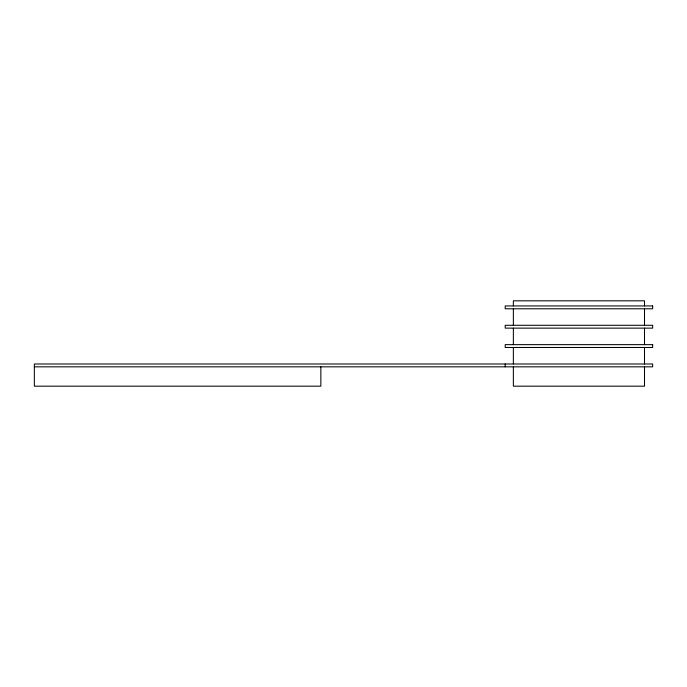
<?xml version="1.0" encoding="UTF-8"?>
<svg xmlns="http://www.w3.org/2000/svg" width="687" height="687" viewBox="0 0 687 687"><rect width="100%" height="100%" fill="white"/><g stroke="black" fill="none" stroke-linecap="round" stroke-linejoin="round"><path stroke-width="1.03" d="M34.35 366.832L652.65 366.832L652.65 363.99L34.35 363.99L34.35 386.18L320.855 386.18L320.855 366.832M644.5 305.938L644.5 300.82L513.361 300.82L513.361 305.938M644.5 308.789L644.5 325.286M644.5 328.137L644.5 344.642M644.5 347.485L644.5 363.99M644.5 366.832L644.5 386.18L513.361 386.18L513.361 366.832M513.361 308.789L513.361 325.286M513.361 328.137L513.361 344.642M513.361 347.485L513.361 363.99M505.211 363.99L505.211 366.832M652.65 305.938L505.211 305.938L505.211 308.789L652.65 308.789L652.65 305.938M652.65 325.286L505.211 325.286L505.211 328.137L652.65 328.137L652.65 325.286M652.65 344.642L505.211 344.642L505.211 347.485L652.65 347.485L652.65 344.642"/></g></svg>
